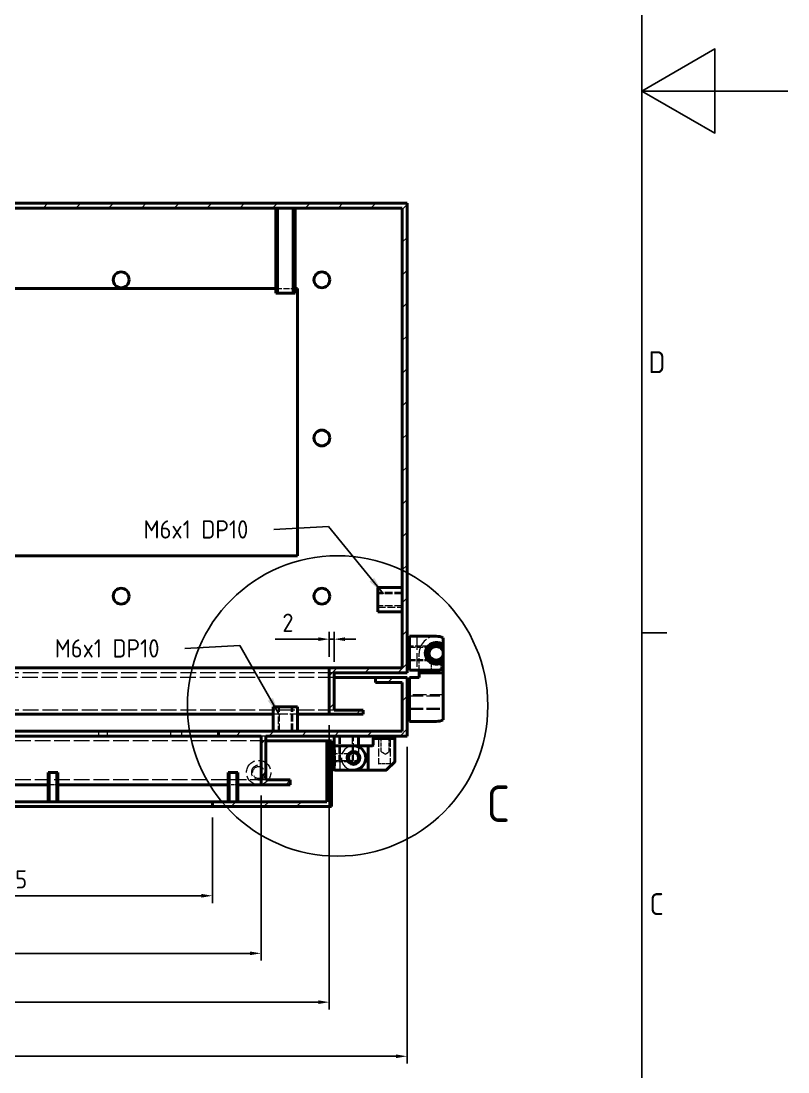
# Model space of a CAD drawing. Header units: millimetres. Extents: x 0 to 2523, y 0 to 1782.
# Drawn here: x 2207.8 to 2523, y 487.8 to 919.8 of the extents above; entities that cross this region are included whole.
import ezdxf

# ---------------------------------------------------------------- set-up
doc = ezdxf.new("R2010")
doc.units = ezdxf.units.MM
doc.header["$LTSCALE"] = 3
doc.linetypes.add('DASHED', pattern=[0.2067, 0.1654, -0.0413])
doc.layers.get('0').update_dxf_attribs({"color": 3, "lineweight": 25})
for name, color, linetype, lineweight in [('가려진 것(ISO)', 2, 'DASHED', 18), ('가시적인 것(ISO)', 3, 'Continuous', 40), ('가시적인 좁은 것(ISO)', 3, 'Continuous', 35), ('경계(ISO)', 7, 'Continuous', 25), ('기호(ISO)', 5, 'Continuous', 25), ('상세 경계(JIS)', 7, 'Continuous', 25), ('치수(ISO)', 2, 'Continuous', 25), ('해치(ISO)', 7, 'Continuous', 18)]:
    doc.layers.add(name, color=color, linetype=linetype, lineweight=lineweight)
doc.styles.add('문자 텍스트_M2B', font='isocp.shx')
doc.styles.add('부품번호텍스트_PSTEK_POSCO', font='isocp.shx')
doc.styles.add('치수 텍스트_PSTEK_POSCO', font='isocp.shx')
doc.dimstyles.new('치수_PSTEK_POSCO', dxfattribs={"dimscale": 3, "dimtxt": 2.5, "dimasz": 1.5, "dimexe": 1, "dimexo": 1.5, "dimgap": 1, "dimtad": 1, "dimrnd": 1e-08, "dimdsep": 46, "dimtxsty": '치수 텍스트_PSTEK_POSCO', "dimcen": 0.09, "dimdle": 10, "dimclrd": 7, "dimclre": 7, "dimclrt": 2, "dimadec": 1, "dimazin": 2, "dimtfac": 1, "dimtmove": 0, "dimatfit": 3, "dimfxl": 0, "dimtolj": 1, "dimlwd": -1, "dimlwe": -1, "dimarcsym": 0})
doc.dimstyles.new('치수_PSTEK_POSCO$7', dxfattribs={"dimscale": 3, "dimtxt": 2.5, "dimasz": 2.5, "dimexe": 1, "dimexo": 1.5, "dimgap": 1, "dimtad": 1, "dimrnd": 1e-08, "dimdsep": 46, "dimtxsty": '치수 텍스트_PSTEK_POSCO', "dimcen": 0.09, "dimdle": 10, "dimclrd": 7, "dimclre": 7, "dimclrt": 2, "dimadec": 1, "dimazin": 2, "dimtfac": 1, "dimtmove": 0, "dimatfit": 3, "dimfxl": 0, "dimtolj": 1, "dimlwd": -1, "dimlwe": -1, "dimarcsym": 0})

# ---------------------------------------------------------------- blocks, each defined once
blk = doc.blocks.new('경계 Default Border')
at = {"layer": '경계(ISO)'}
blk.add_line((821, 222.75), (824.4, 222.75), dxfattribs=at)
at = {"layer": '경계(ISO)', "flags": 128}
for points in [[(20, 20), (20, 574), (821, 574), (821, 20), (20, 20)], [(841, 297), (821, 297), (831, 302.77), (831, 291.23), (821, 297)]]:
    blk.add_lwpolyline(points, dxfattribs=at)
at = {"layer": '경계(ISO)', "color": 2, "char_height": 3, "attachment_point": 7, "style": '문자 텍스트_M2B'}
for s, insert in [('D', (821.88, 258.35)), ('C', (822.04, 184.1))]:
    blk.add_mtext(s, dxfattribs=dict(at, insert=insert))
blk = doc.blocks.new('*D29')
at = {"layer": 'Defpoints', "color": 0, "transparency": 16777216}
for p in [(2334.46, 665.69), (2334.46, 653.88), (2336.46, 651.88)]:
    blk.add_point(p, dxfattribs=at)
at = {"layer": '치수(ISO)', "color": 7, "transparency": 16777216}
for p, q in [((2329.96, 665.69), (2312.2, 665.69)), ((2334.46, 658.38), (2334.46, 668.69)), ((2336.46, 665.69), (2334.46, 665.69)), ((2336.46, 656.38), (2336.46, 668.69)), ((2340.96, 665.69), (2345.46, 665.69))]:
    blk.add_line(p, q, dxfattribs=at)
for points in [[(2329.96, 666.44), (2329.96, 664.94), (2334.46, 665.69)], [(2340.96, 666.44), (2340.96, 664.94), (2336.46, 665.69)]]:
    blk.add_solid(points, dxfattribs=at)
at = {"layer": '치수(ISO)', "color": 2, "transparency": 16777216, "insert": (2315.2, 672.44), "char_height": 7.5, "attachment_point": 4, "style": '치수 텍스트_PSTEK_POSCO'}
blk.add_mtext('\\A1;2', dxfattribs=at)
blk = doc.blocks.new('*D46')
at = {"layer": 'Defpoints', "color": 0, "transparency": 16777216}
for p in [(2081.46, 596.88), (2286.46, 596.88), (2081.46, 560.22)]:
    blk.add_point(p, dxfattribs=at)
at = {"layer": '치수(ISO)', "color": 7, "transparency": 16777216}
for p, q in [((2081.46, 592.38), (2081.46, 557.22)), ((2286.46, 592.38), (2286.46, 557.22)), ((2281.96, 560.22), (2085.96, 560.22))]:
    blk.add_line(p, q, dxfattribs=at)
for points in [[(2085.96, 560.97), (2085.96, 559.47), (2081.46, 560.22)], [(2281.96, 560.97), (2281.96, 559.47), (2286.46, 560.22)]]:
    blk.add_solid(points, dxfattribs=at)
at = {"layer": '치수(ISO)', "color": 2, "transparency": 16777216, "insert": (2196.21, 566.97), "char_height": 7.5, "attachment_point": 4, "style": '치수 텍스트_PSTEK_POSCO'}
blk.add_mtext('\\A1;205', dxfattribs=at)
blk = doc.blocks.new('*D47')
at = {"layer": 'Defpoints', "color": 0, "transparency": 16777216}
for p in [(2012.46, 605.88), (2306.46, 605.88), (2306.46, 536.55)]:
    blk.add_point(p, dxfattribs=at)
at = {"layer": '치수(ISO)', "color": 7, "transparency": 16777216}
for p, q in [((2012.46, 601.38), (2012.46, 533.55)), ((2306.46, 601.38), (2306.46, 533.55)), ((2016.96, 536.55), (2301.96, 536.55))]:
    blk.add_line(p, q, dxfattribs=at)
for points in [[(2016.96, 537.3), (2016.96, 535.8), (2012.46, 536.55)], [(2301.96, 537.3), (2301.96, 535.8), (2306.46, 536.55)]]:
    blk.add_solid(points, dxfattribs=at)
at = {"layer": '치수(ISO)', "color": 2, "transparency": 16777216, "insert": (2152.23, 543.3), "char_height": 7.5, "attachment_point": 4, "style": '치수 텍스트_PSTEK_POSCO'}
blk.add_mtext('\\A1;294', dxfattribs=at)
blk = doc.blocks.new('*D48')
at = {"layer": 'Defpoints', "color": 0, "transparency": 16777216}
for p in [(1996.46, 636.48), (2334.46, 634.88), (1996.46, 516.48)]:
    blk.add_point(p, dxfattribs=at)
at = {"layer": '치수(ISO)', "color": 7, "transparency": 16777216}
for p, q in [((1996.46, 631.98), (1996.46, 513.48)), ((2334.46, 630.38), (2334.46, 513.48)), ((2329.96, 516.48), (2000.96, 516.48))]:
    blk.add_line(p, q, dxfattribs=at)
for points in [[(2000.96, 517.23), (2000.96, 515.73), (1996.46, 516.48)], [(2329.96, 517.23), (2329.96, 515.73), (2334.46, 516.48)]]:
    blk.add_solid(points, dxfattribs=at)
at = {"layer": '치수(ISO)', "color": 2, "transparency": 16777216, "insert": (2153.82, 523.23), "char_height": 7.5, "attachment_point": 4, "style": '치수 텍스트_PSTEK_POSCO'}
blk.add_mtext('\\A1;338', dxfattribs=at)
blk = doc.blocks.new('*D52')
at = {"layer": 'Defpoints', "color": 0, "transparency": 16777216}
for p in [(1966.46, 625.88), (2366.46, 625.88), (2366.46, 494.24)]:
    blk.add_point(p, dxfattribs=at)
at = {"layer": '치수(ISO)', "color": 7, "transparency": 16777216}
for p, q in [((1966.46, 621.38), (1966.46, 491.24)), ((2366.46, 621.38), (2366.46, 491.24)), ((1970.96, 494.24), (2361.96, 494.24))]:
    blk.add_line(p, q, dxfattribs=at)
for points in [[(1970.96, 494.99), (1970.96, 493.49), (1966.46, 494.24)], [(2361.96, 494.99), (2361.96, 493.49), (2366.46, 494.24)]]:
    blk.add_solid(points, dxfattribs=at)
at = {"layer": '치수(ISO)', "color": 2, "transparency": 16777216, "insert": (2155.03, 500.99), "char_height": 7.5, "attachment_point": 4, "style": '치수 텍스트_PSTEK_POSCO'}
blk.add_mtext('\\A1;400', dxfattribs=at)
blk = doc.blocks.new('2dDetail1')
at = {"layer": '상세 경계(JIS)'}
blk.add_circle((779.3, 212.75), 20.58, dxfattribs=at)
at = {"layer": '상세 경계(JIS)', "insert": (799.7, 196.85), "char_height": 5, "attachment_point": 7, "style": '부품번호텍스트_PSTEK_POSCO'}
blk.add_mtext('C', dxfattribs=at)

msp = doc.modelspace()

# ---------------------------------------------------------------- hatches: boundary and pattern name
at = {"layer": '해치(ISO)'}
h = msp.add_hatch(dxfattribs=at)
h.set_pattern_fill('ANSI31', color=256, scale=76.2, style=0)
h.set_pattern_definition([(45, (0, 0), (-6.735192, 6.735192), [])])
h.paths.add_polyline_path([(2288.9629, 627.8788), (2288.9629, 625.8788), (2306.4629, 625.8788), (2306.4629, 605.8788), (2318.4629, 605.8788), (2318.4629, 607.8788), (2308.4629, 607.8788), (2308.4629, 625.8788), (2366.4629, 625.8788), (2366.4629, 649.8788), (2353.4629, 649.8788), (2353.4629, 647.8788), (2364.4629, 647.8788), (2364.4629, 627.8788)])
h.paths.add_polyline_path([(2000.4629, 607.8788), (2000.4629, 605.8788), (2012.4629, 605.8788), (2012.4629, 625.8788), (2078.9629, 625.8788), (2078.9629, 627.8788), (1968.4629, 627.8788), (1968.4629, 647.8788), (1979.4629, 647.8788), (1979.4629, 649.8788), (1966.4629, 649.8788), (1966.4629, 625.8788), (2010.4629, 625.8788), (2010.4629, 607.8788)])
h.paths.add_polyline_path([(1998.4629, 621.8788), (1998.4629, 623.8788), (1983.4629, 623.8788), (1983.4629, 596.8788), (2029.8255, 596.8788), (2030.6429, 596.8788), (2032.9629, 596.8788), (2032.9629, 597.6847), (2032.9629, 598.8788), (2031.7129, 598.8788), (2029.7129, 598.8788), (1985.4629, 598.8788), (1985.4629, 621.8788)])
h.paths.add_polyline_path([(2333.4629, 598.8788), (2286.4629, 598.8788), (2286.4629, 596.8788), (2335.4629, 596.8788), (2335.4629, 623.8788), (2333.4629, 623.8788)])
h.paths.add_polyline_path([(2081.4629, 598.8788), (2060.2129, 598.8788), (2058.2129, 598.8788), (2056.9629, 598.8788), (2056.9629, 597.6847), (2056.9629, 596.8788), (2059.2829, 596.8788), (2060.1004, 596.8788), (2081.4629, 596.8788)])
h.paths.add_polyline_path([(2366.4629, 844.8788), (1966.4629, 844.8788), (1966.4629, 651.8788), (1996.4629, 651.8788), (1996.4629, 636.4788), (1984.4629, 636.4788), (1984.4629, 634.8788), (1998.4629, 634.8788), (1998.4629, 653.8788), (1968.4629, 653.8788), (1968.4629, 842.8788), (2364.4629, 842.8788), (2364.4629, 653.8788), (2334.4629, 653.8788), (2334.4629, 634.8788), (2348.4629, 634.8788), (2348.4629, 636.4788), (2336.4629, 636.4788), (2336.4629, 651.8788), (2366.4629, 651.8788)])

# ---------------------------------------------------------------- linework, layer by layer
at = {"layer": '가려진 것(ISO)', "ltscale": 5.079091}
msp.add_line((2312.4629, 809.8788), (2320.4629, 809.8788), dxfattribs=at)
at = {"layer": '가려진 것(ISO)', "ltscale": 6.348889}
for p, q in [((2364.4629, 684.8788), (2354.4629, 684.8788)), ((2364.4629, 684.3373), (2354.4629, 684.3373)), ((2364.4629, 679.4203), (2354.4629, 679.4203)), ((2354.4629, 678.8788), (2364.4629, 678.8788)), ((2313.4629, 637.8788), (2313.4629, 627.8788)), ((2314.0044, 627.8788), (2314.0044, 637.8788)), ((2318.9214, 627.8788), (2318.9214, 637.8788)), ((2319.4629, 627.8788), (2319.4629, 637.8788)), ((2321.4629, 634.8788), (2311.4629, 634.8788)), ((2338.4629, 625.8788), (2338.4629, 615.8788)), ((2339.0044, 625.8788), (2339.0044, 615.8788)), ((2343.9214, 625.8788), (2343.9214, 615.8788)), ((2344.4629, 615.8788), (2344.4629, 625.8788))]:
    msp.add_line(p, q, dxfattribs=at)
at = {"layer": '가려진 것(ISO)', "ltscale": 11.288502}
msp.add_line((2370.4629, 666.8788), (2370.4629, 652.8788), dxfattribs=at)
at = {"layer": '가려진 것(ISO)', "ltscale": 0.634799}
for p, q in [((2367.4629, 662.6288), (2366.4629, 662.6288)), ((2367.4629, 657.1288), (2366.4629, 657.1288)), ((2366.4629, 642.6288), (2367.4629, 642.6288)), ((2366.4629, 637.1288), (2367.4629, 637.1288)), ((2355.3629, 624.8788), (2355.3629, 625.8788)), ((2359.5629, 624.8788), (2359.5629, 625.8788)), ((2336.4629, 618.9788), (2335.4629, 618.9788)), ((2336.4629, 614.7788), (2335.4629, 614.7788))]:
    msp.add_line(p, q, dxfattribs=at)
at = {"layer": '가려진 것(ISO)', "ltscale": 5.001317}
for p, q in [((2375.3404, 662.8118), (2367.4629, 662.8118)), ((2367.4629, 662.3788), (2375.3404, 662.3788)), ((2367.4629, 657.3788), (2375.3404, 657.3788)), ((2367.4629, 656.9458), (2375.3404, 656.9458))]:
    msp.add_line(p, q, dxfattribs=at)
at = {"layer": '가려진 것(ISO)', "ltscale": 1.024639}
for p, q in [((2375.3404, 662.8118), (2375.3404, 662.3788)), ((2375.3404, 657.3788), (2375.3404, 656.9458))]:
    msp.add_line(p, q, dxfattribs=at)
at = {"layer": '가려진 것(ISO)', "ltscale": 4.444192}
msp.add_line((2371.4629, 652.8788), (2371.4629, 659.8788), dxfattribs=at)
at = {"layer": '가려진 것(ISO)', "ltscale": 2.244838}
msp.add_line((2376.4629, 652.8788), (2376.4629, 656.4147), dxfattribs=at)
at = {"layer": '가려진 것(ISO)', "ltscale": 2.059577}
msp.add_line((2380.4629, 653.1705), (2380.4629, 656.4147), dxfattribs=at)
at = {"layer": '가려진 것(ISO)', "ltscale": 13.0844}
msp.add_line((2336.4629, 649.8788), (1979.4629, 649.8788), dxfattribs=at)
at = {"layer": '가려진 것(ISO)', "ltscale": 13.05473}
for p, q in [((2336.4629, 651.8788), (1996.4629, 651.8788)), ((2336.4629, 636.4788), (1996.4629, 636.4788))]:
    msp.add_line(p, q, dxfattribs=at)
at = {"layer": '가려진 것(ISO)', "ltscale": 11.194751}
for p, q in [((2381.3467, 642.8118), (2367.4629, 642.8118)), ((2367.4629, 642.3788), (2381.3467, 642.3788)), ((2367.4629, 637.3788), (2381.3467, 637.3788)), ((2367.4629, 636.9458), (2381.3467, 636.9458))]:
    msp.add_line(p, q, dxfattribs=at)
at = {"layer": '가려진 것(ISO)', "ltscale": 1.269698}
for p, q in [((2239.7129, 627.8788), (2239.7129, 625.8788)), ((2243.2129, 627.8788), (2243.2129, 625.8788)), ((2269.2129, 627.8788), (2269.2129, 625.8788)), ((2273.7129, 627.8788), (2273.7129, 625.8788)), ((2308.4629, 625.8788), (2306.4629, 625.8788)), ((2333.4629, 619.1288), (2335.4629, 619.1288)), ((2333.4629, 614.6288), (2335.4629, 614.6288))]:
    msp.add_line(p, q, dxfattribs=at)
at = {"layer": '가려진 것(ISO)', "ltscale": 12.988315}
for p, q in [((2308.4629, 623.8788), (2010.4629, 623.8788)), ((2308.4629, 607.8788), (2010.4629, 607.8788))]:
    msp.add_line(p, q, dxfattribs=at)
at = {"layer": '가려진 것(ISO)', "ltscale": 6.412379}
for p, q in [((2354.6629, 624.6788), (2354.6629, 614.5788)), ((2359.4629, 624.6788), (2359.4629, 614.5788))]:
    msp.add_line(p, q, dxfattribs=at)
at = {"layer": '가려진 것(ISO)', "ltscale": 3.293022}
for p, q in [((2355.8129, 619.4919), (2355.8129, 624.6788)), ((2359.1129, 619.4919), (2359.1129, 624.6788))]:
    msp.add_line(p, q, dxfattribs=at)
at = {"layer": '가려진 것(ISO)', "ltscale": 0.06339}
for p, q in [((2336.6629, 620.3788), (2336.7629, 620.3788)), ((2336.6629, 613.3788), (2336.7629, 613.3788))]:
    msp.add_line(p, q, dxfattribs=at)
at = {"layer": '가려진 것(ISO)', "ltscale": 3.575683}
for p, q in [((2342.295, 618.5288), (2336.6629, 618.5288)), ((2342.295, 615.2288), (2336.6629, 615.2288))]:
    msp.add_line(p, q, dxfattribs=at)
at = {"layer": '가려진 것(ISO)', "ltscale": 0.952248}
for p, q in [((2336.7629, 617.6788), (2336.7629, 619.1788)), ((2336.7629, 615.3788), (2336.7629, 616.8788))]:
    msp.add_line(p, q, dxfattribs=at)
at = {"layer": '가려진 것(ISO)', "ltscale": 0.12688}
for p, q in [((2336.9629, 619.1788), (2336.7629, 619.1788)), ((2336.9629, 619.1468), (2336.7629, 619.1468)), ((2336.9629, 619.0511), (2336.7629, 619.0511)), ((2336.9629, 619.0192), (2336.7629, 619.0192)), ((2336.9629, 618.9873), (2336.7629, 618.9873)), ((2336.9629, 618.9553), (2336.7629, 618.9553)), ((2336.9629, 618.9234), (2336.7629, 618.9234)), ((2336.9629, 618.8915), (2336.7629, 618.8915)), ((2336.9629, 618.8277), (2336.7629, 618.8277)), ((2336.9629, 618.7958), (2336.7629, 618.7958)), ((2336.9629, 618.7639), (2336.7629, 618.7639)), ((2336.9629, 618.7319), (2336.7629, 618.7319)), ((2336.9629, 618.7), (2336.7629, 618.7)), ((2336.9629, 618.6681), (2336.7629, 618.6681)), ((2336.9629, 618.6362), (2336.7629, 618.6362)), ((2336.9629, 618.6043), (2336.7629, 618.6043)), ((2336.9629, 618.5724), (2336.7629, 618.5724)), ((2336.9629, 618.5405), (2336.7629, 618.5405)), ((2336.9629, 618.5085), (2336.7629, 618.5085)), ((2336.9629, 618.4766), (2336.7629, 618.4766)), ((2336.9629, 618.4447), (2336.7629, 618.4447)), ((2336.9629, 618.4128), (2336.7629, 618.4128)), ((2336.9629, 618.3809), (2336.7629, 618.3809)), ((2336.9629, 618.349), (2336.7629, 618.349)), ((2336.9629, 618.3171), (2336.7629, 618.3171)), ((2336.9629, 618.2851), (2336.7629, 618.2851)), ((2336.9629, 618.2532), (2336.7629, 618.2532)), ((2336.9629, 618.2213), (2336.7629, 618.2213)), ((2336.9629, 618.1575), (2336.7629, 618.1575)), ((2336.9629, 618.1256), (2336.7629, 618.1256)), ((2336.9629, 618.0936), (2336.7629, 618.0936)), ((2336.9629, 618.0617), (2336.7629, 618.0617)), ((2336.9629, 618.0298), (2336.7629, 618.0298)), ((2336.9629, 617.966), (2336.7629, 617.966)), ((2336.9629, 617.9341), (2336.7629, 617.9341)), ((2336.9629, 617.9022), (2336.7629, 617.9022)), ((2336.9629, 617.8702), (2336.7629, 617.8702)), ((2336.9629, 617.8383), (2336.7629, 617.8383)), ((2336.9629, 617.8064), (2336.7629, 617.8064)), ((2336.9629, 617.7107), (2336.7629, 617.7107)), ((2336.9629, 617.6788), (2336.7629, 617.6788)), ((2336.9629, 616.8788), (2336.7629, 616.8788)), ((2336.9629, 616.8468), (2336.7629, 616.8468)), ((2336.9629, 616.783), (2336.7629, 616.783)), ((2336.9629, 616.7511), (2336.7629, 616.7511)), ((2336.9629, 616.6873), (2336.7629, 616.6873)), ((2336.9629, 616.6553), (2336.7629, 616.6553)), ((2336.9629, 616.6234), (2336.7629, 616.6234)), ((2336.9629, 616.5915), (2336.7629, 616.5915)), ((2336.9629, 616.5277), (2336.7629, 616.5277)), ((2336.9629, 616.4958), (2336.7629, 616.4958)), ((2336.9629, 616.4), (2336.7629, 616.4)), ((2336.9629, 616.3681), (2336.7629, 616.3681)), ((2336.9629, 616.3043), (2336.7629, 616.3043)), ((2336.9629, 616.2724), (2336.7629, 616.2724)), ((2336.9629, 616.2405), (2336.7629, 616.2405)), ((2336.9629, 616.2085), (2336.7629, 616.2085)), ((2336.9629, 616.1447), (2336.7629, 616.1447)), ((2336.9629, 616.1128), (2336.7629, 616.1128)), ((2336.9629, 616.0809), (2336.7629, 616.0809)), ((2336.9629, 616.049), (2336.7629, 616.049)), ((2336.9629, 616.0171), (2336.7629, 616.0171)), ((2336.9629, 615.9851), (2336.7629, 615.9851)), ((2336.9629, 615.9532), (2336.7629, 615.9532)), ((2336.9629, 615.9213), (2336.7629, 615.9213)), ((2336.9629, 615.8894), (2336.7629, 615.8894)), ((2336.9629, 615.8575), (2336.7629, 615.8575)), ((2336.9629, 615.8256), (2336.7629, 615.8256)), ((2336.9629, 615.7617), (2336.7629, 615.7617)), ((2336.9629, 615.7298), (2336.7629, 615.7298)), ((2336.9629, 615.666), (2336.7629, 615.666)), ((2336.9629, 615.6341), (2336.7629, 615.6341)), ((2336.9629, 615.6022), (2336.7629, 615.6022)), ((2336.9629, 615.5702), (2336.7629, 615.5702)), ((2336.9629, 615.5064), (2336.7629, 615.5064)), ((2336.9629, 615.4745), (2336.7629, 615.4745)), ((2336.9629, 615.4107), (2336.7629, 615.4107)), ((2336.9629, 615.3788), (2336.7629, 615.3788))]:
    msp.add_line(p, q, dxfattribs=at)
at = {"layer": '가려진 것(ISO)', "ltscale": 4.190233}
msp.add_line((2336.9629, 620.1788), (2336.9629, 613.5788), dxfattribs=at)
at = {"layer": '가려진 것(ISO)', "ltscale": 6.094929}
msp.add_line((2338.9629, 612.0788), (2338.9629, 621.6788), dxfattribs=at)
at = {"layer": '가려진 것(ISO)', "ltscale": 2.070601}
msp.add_line((2346.4629, 621.8788), (2346.4629, 618.6173), dxfattribs=at)
at = {"layer": '가려진 것(ISO)', "ltscale": 1.689572}
msp.add_line((2346.4629, 618.5401), (2346.4629, 615.8788), dxfattribs=at)
at = {"layer": '가려진 것(ISO)', "ltscale": 1.150204}
for q in [(2355.9099, 619.3205), (2359.016, 619.3205)]:
    msp.add_line((2357.4629, 618.3873), q, dxfattribs=at)
at = {"layer": '가려진 것(ISO)', "ltscale": 5.333708}
msp.add_line((2336.4629, 615.8788), (2342.0089, 615.8788), dxfattribs=at)
at = {"layer": '가려진 것(ISO)', "ltscale": 4.604525}
msp.add_line((2342.0629, 615.8788), (2346.4629, 615.8788), dxfattribs=at)
at = {"layer": '가려진 것(ISO)', "ltscale": 2.793455}
msp.add_line((2359.2629, 614.3788), (2354.8629, 614.3788), dxfattribs=at)
at = {"layer": '가려진 것(ISO)', "ltscale": 2.539495}
for p, q in [((2222.9629, 605.8788), (2218.9629, 605.8788)), ((2296.9629, 605.8788), (2292.9629, 605.8788))]:
    msp.add_line(p, q, dxfattribs=at)
at = {"layer": '가려진 것(ISO)', "ltscale": 12.665669}
for centre, radius in [((2378.4629, 659.8788), 2.5), ((2305.4629, 610.8788), 5)]:
    msp.add_circle(centre, radius, dxfattribs=at)
at = {"layer": '가려진 것(ISO)', "ltscale": 12.45542}
msp.add_circle((2305.4629, 610.8788), 2.4585, dxfattribs=at)
at = {"layer": '가려진 것(ISO)', "ltscale": 6.980978}
msp.add_arc((2378.4629, 659.8788), 7, 90, 180, dxfattribs=at)
at = {"layer": '가려진 것(ISO)', "ltscale": 0.199359}
for centre, start, end in [((2354.4629, 624.6788), 0, 90), ((2355.6129, 624.6788), 0, 90), ((2359.3129, 624.6788), 90, 180), ((2359.6629, 624.6788), 90, 180), ((2336.6629, 620.5788), 180, 270), ((2336.6629, 618.7288), 180, 270), ((2336.7629, 620.1788), 0, 90), ((2338.7629, 621.6788), 0, 90), ((2336.6629, 615.0288), 90, 180), ((2336.7629, 613.5788), 270, 0), ((2354.8629, 614.5788), 180, 270), ((2359.2629, 614.5788), 270, 0), ((2336.6629, 613.1788), 90, 180), ((2338.7629, 612.0788), 270, 0)]:
    msp.add_arc(centre, 0.2, start, end, dxfattribs=at)
at = {"layer": '가려진 것(ISO)', "ltscale": 12.665669}
msp.add_arc((2344.4629, 616.8788), 5, 90, 270, dxfattribs=at)
at = {"layer": '가려진 것(ISO)', "ltscale": 0.02835}
msp.add_arc((2342.295, 618.7288), 0.2, 292.291883, 305.128991, dxfattribs=at)
at = {"layer": '가려진 것(ISO)', "ltscale": 0.130657}
for centre, start, end in [((2356.0129, 619.4919), 180, 239), ((2358.9129, 619.4919), 301, 0)]:
    msp.add_arc(centre, 0.2, start, end, dxfattribs=at)
at = {"layer": '가려진 것(ISO)', "ltscale": 11.399102}
msp.add_arc((2305.4629, 610.8788), 3, 100, 10, dxfattribs=at)
at = {"layer": '가려진 것(ISO)', "ltscale": 0.028494}
msp.add_arc((2342.295, 615.0288), 0.2, 54.872991, 67.775298, dxfattribs=at)
at = {"layer": '가려진 것(ISO)', "ltscale": 0.359422}
msp.add_open_spline([(2342.1566, 618.1839), (2342.094, 618.0732), (2342.0299, 617.9409), (2341.9752, 617.7917)], degree=3, dxfattribs=at)
at = {"layer": '가려진 것(ISO)', "ltscale": 0.0493}
msp.add_open_spline([(2342.295, 618.5288), (2342.3164, 618.5288), (2342.3381, 618.5323), (2342.3626, 618.5405), (2342.3667, 618.542), (2342.3709, 618.5437)], degree=3, knots=[0, 0, 0, 0, 0.00642098807, 0.00642098807, 0.00775299373, 0.00775299373, 0.00775299373, 0.00775299373], dxfattribs=at)
at = {"layer": '가려진 것(ISO)'}
msp.add_open_spline([(2342.41, 618.5652), (2342.4101, 618.5652), (2342.4101, 618.5652), (2342.4101, 618.5652)], degree=3, dxfattribs=at)
at = {"layer": '가려진 것(ISO)', "ltscale": 0.041513}
msp.add_open_spline([(2342.4101, 618.5652), (2342.4188, 618.5713), (2342.4271, 618.5782), (2342.4369, 618.5878), (2342.439, 618.5899), (2342.4422, 618.5933), (2342.4432, 618.5945), (2342.4446, 618.5961), (2342.445, 618.5965), (2342.4456, 618.5971), (2342.4457, 618.5973), (2342.4461, 618.5977), (2342.4462, 618.5978), (2342.4464, 618.5981), (2342.4465, 618.5982), (2342.4469, 618.5986), (2342.4469, 618.5986), (2342.447, 618.5988), (2342.447, 618.5988), (2342.4471, 618.5988), (2342.4471, 618.5989), (2342.4471, 618.5989), (2342.4471, 618.5989), (2342.4471, 618.5989)], degree=3, knots=[0, 0, 0, 0, 0.00320525663, 0.00320525663, 0.00411320261, 0.00411320261, 0.00458526925, 0.00458526925, 0.00476264109, 0.00476264109, 0.00484290345, 0.00484290345, 0.00492400842, 0.00492400842, 0.00500500783, 0.00500500783, 0.00533243333, 0.00533243333, 0.00565204822, 0.00565204822, 0.00630511605, 0.00630511605, 0.00654785653, 0.00654785653, 0.00654785653, 0.00654785653], dxfattribs=at)
at = {"layer": '가려진 것(ISO)', "ltscale": 0.03418}
msp.add_open_spline([(2341.8281, 616.5958), (2341.83, 616.5781), (2341.8321, 616.5606), (2341.8343, 616.5431)], degree=3, dxfattribs=at)
at = {"layer": '가려진 것(ISO)', "ltscale": 0.049151}
msp.add_open_spline([(2342.3706, 615.2139), (2342.3505, 615.2221), (2342.3287, 615.2271), (2342.303, 615.2286), (2342.299, 615.2288), (2342.295, 615.2288)], degree=3, knots=[0, 0, 0, 0, 0.00652349054, 0.00652349054, 0.00772823777, 0.00772823777, 0.00772823777, 0.00772823777], dxfattribs=at)
at = {"layer": '가려진 것(ISO)', "ltscale": 0.039993}
msp.add_open_spline([(2342.4471, 615.1587), (2342.4471, 615.1587), (2342.4471, 615.1587), (2342.447, 615.1587), (2342.447, 615.1587), (2342.4468, 615.1589), (2342.4468, 615.159), (2342.4466, 615.1592), (2342.4466, 615.1592), (2342.4464, 615.1594), (2342.4463, 615.1596), (2342.446, 615.1599), (2342.4458, 615.1601), (2342.4449, 615.1611), (2342.4442, 615.162), (2342.4404, 615.1662), (2342.4373, 615.1694), (2342.4266, 615.1797), (2342.4185, 615.1864), (2342.4101, 615.1923)], degree=3, knots=[0.04577294422, 0.04577294422, 0.04577294422, 0.04577294422, 0.0463265168, 0.0463265168, 0.04685754242, 0.04685754242, 0.04702603739, 0.04702603739, 0.04711051654, 0.04711051654, 0.04719599505, 0.04719599505, 0.04728133379, 0.04728133379, 0.04762550456, 0.04762550456, 0.048972834, 0.048972834, 0.05208123506, 0.05208123506, 0.05208123506, 0.05208123506], dxfattribs=at)
at = {"layer": '가시적인 것(ISO)'}
for p, q in [((2366.4629, 844.8788), (1966.4629, 844.8788)), ((1968.4629, 842.8788), (2364.4629, 842.8788)), ((2312.4629, 842.8788), (2312.4629, 807.8788)), ((2320.4629, 842.8788), (2320.4629, 807.8788)), ((2364.4629, 842.8788), (2364.4629, 653.8788)), ((2366.4629, 651.8788), (2366.4629, 844.8788)), ((2020.4629, 809.8788), (2312.4629, 809.8788)), ((2312.4629, 807.8788), (2320.4629, 807.8788)), ((2320.4629, 809.8788), (2321.4629, 809.8788)), ((2321.4629, 809.8788), (2321.4629, 699.8788)), ((2321.4629, 699.8788), (2011.4629, 699.8788)), ((2354.4629, 686.8788), (2354.4629, 676.8788)), ((2364.4629, 686.8788), (2354.4629, 686.8788)), ((2364.4629, 676.8788), (2354.4629, 676.8788)), ((2367.4629, 665.8788), (2366.4629, 665.8788)), ((2367.4629, 666.8788), (2378.4629, 666.8788)), ((2367.4629, 665.8788), (2367.4629, 666.8788)), ((2367.4629, 665.8788), (2367.4629, 653.8788)), ((2381.3467, 665.1404), (2381.3467, 663.3333)), ((2381.3467, 660.7059), (2381.3467, 659.0516)), ((2334.4629, 653.8788), (2031.0817, 653.8788)), ((2364.4629, 653.8788), (2334.4629, 653.8788)), ((2334.4629, 653.8788), (2334.4629, 634.8788)), ((2367.4629, 653.8788), (2366.4629, 653.8788)), ((2367.4629, 652.8788), (2367.4629, 653.8788)), ((2378.4629, 652.8788), (2367.4629, 652.8788)), ((2371.4629, 651.8788), (2371.4629, 652.8788)), ((2381.3467, 656.4242), (2381.3467, 654.6171)), ((2381.3467, 653.5003), (2381.3467, 651.8788)), ((2336.4629, 636.4788), (2336.4629, 651.8788)), ((2336.4629, 651.8788), (2366.4629, 651.8788)), ((2353.4629, 649.8788), (2336.4629, 649.8788)), ((2366.4629, 649.8788), (2353.4629, 649.8788)), ((2353.4629, 649.8788), (2353.4629, 647.8788)), ((2366.4629, 625.8788), (2366.4629, 649.8788)), ((2371.4629, 649.8788), (2367.4629, 649.8788)), ((2367.4629, 649.8788), (2367.4629, 632.8788)), ((2381.3467, 651.8788), (2371.4629, 651.8788)), ((2371.4629, 650.8788), (2371.4629, 651.8788)), ((2371.4629, 650.8788), (2371.4629, 649.8788)), ((2381.3467, 650.8788), (2381.3467, 651.8788)), ((2381.3467, 650.8788), (2381.3467, 633.6172)), ((2353.4629, 647.8788), (2364.4629, 647.8788)), ((2364.4629, 647.8788), (2364.4629, 627.8788)), ((2366.4629, 645.8788), (2367.4629, 645.8788)), ((2321.4629, 637.8788), (2311.4629, 637.8788)), ((2311.4629, 627.8788), (2311.4629, 637.8788)), ((2321.4629, 627.8788), (2321.4629, 637.8788)), ((2348.4629, 636.4788), (2336.4629, 636.4788)), ((2348.4629, 634.8788), (2348.4629, 636.4788)), ((2311.4629, 634.8788), (2058.4629, 634.8788)), ((2334.4629, 634.8788), (2321.4629, 634.8788)), ((2334.4629, 634.8788), (2348.4629, 634.8788)), ((2366.4629, 633.8788), (2367.4629, 633.8788)), ((2367.4629, 631.8788), (2367.4629, 632.8788)), ((2378.4629, 631.8788), (2367.4629, 631.8788)), ((2078.9629, 627.8788), (2288.9629, 627.8788)), ((2288.9629, 627.8788), (2288.9629, 625.8788)), ((2364.4629, 627.8788), (2288.9629, 627.8788)), ((2288.9629, 625.8788), (2078.9629, 625.8788)), ((2288.9629, 625.8788), (2306.4629, 625.8788)), ((2306.4629, 625.8788), (2306.4629, 605.8788)), ((2308.4629, 625.8788), (2366.4629, 625.8788)), ((2308.4629, 607.8788), (2308.4629, 625.8788)), ((2333.4629, 623.8788), (2308.4629, 623.8788)), ((2335.4629, 623.8788), (2333.4629, 623.8788)), ((2333.4629, 623.8788), (2333.4629, 598.8788)), ((2335.4629, 596.8788), (2335.4629, 623.8788)), ((2336.4629, 625.8788), (2336.4629, 621.6788)), ((2346.4629, 625.8788), (2346.4629, 621.8788)), ((2352.4629, 624.6788), (2352.4629, 622.0788)), ((2353.4629, 624.8788), (2352.6629, 624.8788)), ((2353.4629, 624.8788), (2353.4629, 625.8788)), ((2361.4629, 624.8788), (2353.4629, 624.8788)), ((2361.4629, 624.8788), (2361.4629, 625.8788)), ((2361.4629, 624.6788), (2361.4629, 615.4616)), ((2336.4629, 620.8788), (2335.4629, 620.8788)), ((2336.4629, 620.8788), (2336.4629, 621.6788)), ((2336.4629, 620.8788), (2336.4629, 612.8788)), ((2336.6629, 621.8788), (2344.4629, 621.8788)), ((2350.2629, 621.8788), (2344.4629, 621.8788)), ((2346.4629, 618.6173), (2346.4629, 618.5401)), ((2350.6629, 621.8788), (2350.2629, 621.8788)), ((2350.4629, 621.6788), (2350.4629, 613.4616)), ((2352.2629, 621.8788), (2350.6629, 621.8788)), ((2342.0089, 615.8788), (2342.0629, 615.8788)), ((2350.4629, 612.0788), (2350.4629, 613.4616)), ((2361.4044, 615.3202), (2358.0215, 611.9373)), ((2222.9629, 610.8788), (2218.9629, 610.8788)), ((2218.9629, 598.8788), (2218.9629, 610.8788)), ((2222.9629, 598.8788), (2222.9629, 610.8788)), ((2296.9629, 610.8788), (2292.9629, 610.8788)), ((2292.9629, 598.8788), (2292.9629, 610.8788)), ((2296.9629, 598.8788), (2296.9629, 610.8788)), ((2336.4629, 612.8788), (2335.4629, 612.8788)), ((2336.4629, 612.0788), (2336.4629, 612.8788)), ((2344.4629, 611.8788), (2336.6629, 611.8788)), ((2344.4629, 611.8788), (2350.2629, 611.8788)), ((2350.2629, 611.8788), (2350.6629, 611.8788)), ((2357.8801, 611.8788), (2350.6629, 611.8788)), ((2218.9629, 605.8788), (2148.9629, 605.8788)), ((2292.9629, 605.8788), (2222.9629, 605.8788)), ((2306.4629, 605.8788), (2296.9629, 605.8788)), ((2306.4629, 605.8788), (2318.4629, 605.8788)), ((2318.4629, 607.8788), (2308.4629, 607.8788)), ((2318.4629, 605.8788), (2318.4629, 607.8788)), ((2081.4629, 598.8788), (2286.4629, 598.8788)), ((2286.4629, 596.8788), (2081.4629, 596.8788)), ((2333.4629, 598.8788), (2286.4629, 598.8788)), ((2286.4629, 598.8788), (2286.4629, 596.8788)), ((2286.4629, 596.8788), (2335.4629, 596.8788))]:
    msp.add_line(p, q, dxfattribs=at)
for centre, radius in [((2248.9629, 813.3788), 3.25), ((2331.4629, 813.3788), 3.25), ((2331.4629, 748.3788), 3.25), ((2248.9629, 683.3788), 3.25), ((2331.4629, 683.3788), 3.25), ((2344.4629, 616.8788), 2.65), ((2344.4629, 616.8788), 2.6), ((2344.4629, 616.8788), 2.1)]:
    msp.add_circle(centre, radius, dxfattribs=at)
for centre, radius, start, end in [((2378.4629, 659.8788), 7, 65.671893, 90), ((2378.4629, 659.8788), 4.5, 50.146347, 309.853653), ((2378.4629, 659.8788), 4, 43.86848, 316.13152), ((2378.4629, 659.8788), 3, 16.003827, 343.996173), ((2378.4629, 659.8788), 7, 270, 294.328107), ((2378.4629, 638.8788), 7, 270, 294.328107), ((2352.2629, 622.0788), 0.2, 270, 0), ((2352.6629, 624.6788), 0.2, 90, 180), ((2361.2629, 624.6788), 0.2, 0, 90), ((2336.6629, 621.6788), 0.2, 90, 180), ((2344.4629, 616.8788), 5, 270, 90), ((2350.6629, 621.6788), 0.2, 90, 180), ((2361.2629, 615.4616), 0.2, 315, 0), ((2336.6629, 612.0788), 0.2, 180, 270), ((2350.6629, 612.0788), 0.2, 180, 270), ((2357.8801, 612.0788), 0.2, 270, 315)]:
    msp.add_arc(centre, radius, start, end, dxfattribs=at)
for points, knots in [([(2381.3467, 666.2572), (2381.3467, 666.2446), (2381.3467, 666.2258), (2381.3467, 666.1225), (2381.3467, 666.0301), (2381.3467, 665.8372), (2381.3467, 665.7025), (2381.3467, 665.4481), (2381.3467, 665.2814), (2381.3467, 665.1404)], [0, 0, 0, 0, 0.036818252, 0.036818252, 0.075542818, 0.075542818, 0.114765832, 0.114765832, 0.157079627, 0.157079627, 0.157079627, 0.157079627]), ([(2381.3467, 654.6171), (2381.3467, 654.4761), (2381.3467, 654.3094), (2381.3467, 654.055), (2381.3467, 653.9203), (2381.3467, 653.7274), (2381.3467, 653.6351), (2381.3467, 653.5318), (2381.3467, 653.5129), (2381.3467, 653.5003)], [-0.157077021, -0.157077021, -0.157077021, -0.157077021, -0.114765832, -0.114765832, -0.075542818, -0.075542818, -0.036818252, -0.036818252, 0, 0, 0, 0]), ([(2381.3467, 633.6172), (2381.3467, 633.4761), (2381.3467, 633.3094), (2381.3467, 633.055), (2381.3467, 632.9203), (2381.3467, 632.7274), (2381.3467, 632.6351), (2381.3467, 632.5318), (2381.3467, 632.5129), (2381.3467, 632.5003)], [-0.157083342, -0.157083342, -0.157083342, -0.157083342, -0.114765832, -0.114765832, -0.075542818, -0.075542818, -0.036818252, -0.036818252, 0, 0, 0, 0]), ([(2342.4355, 618.5852), (2342.4179, 618.5643), (2342.3804, 618.5194), (2342.2842, 618.3894), (2342.225, 618.303), (2342.0929, 618.0731), (2342.0178, 617.9175), (2341.9568, 617.7399)], [0, 0, 0, 0, 0.05351917, 0.05351917, 0.107427384, 0.107427384, 0.172783913, 0.172783913, 0.172783913, 0.172783913]), ([(2341.8284, 617.1645), (2341.8204, 617.0909), (2341.8154, 617.0158), (2341.8105, 616.8076), (2341.8178, 616.6724), (2341.8343, 616.5431)], [0, 0, 0, 0, 0.0225601295, 0.0225601295, 0.062516854, 0.062516854, 0.062516854, 0.062516854]), ([(2342.4011, 615.214), (2342.4179, 615.1933), (2342.4307, 615.178), (2342.442, 615.1646), (2342.4445, 615.1616), (2342.4465, 615.1593), (2342.4468, 615.1589), (2342.447, 615.1587), (2342.4471, 615.1587), (2342.4471, 615.1587)], [0, 0, 0, 0, 0.0269944178, 0.0269944178, 0.0397526939, 0.0397526939, 0.0445337675, 0.0445337675, 0.0457729442, 0.0457729442, 0.0457729442, 0.0457729442])]:
    msp.add_open_spline(points, degree=3, knots=knots, dxfattribs=at)
for points, weights in [([(2381.3467, 663.3333), (2381.3467, 662.972), (2381.3467, 662.6508)], [1, 1.00323977507, 1]), ([(2381.3467, 662.6508), (2381.3467, 661.5394), (2381.3467, 660.7059)], [1, 1.04098801695, 1]), ([(2381.3467, 659.0516), (2381.3467, 658.2181), (2381.3467, 657.1067)], [1, 1.04098801695, 1]), ([(2381.3467, 657.1067), (2381.3467, 656.7855), (2381.3467, 656.4242)], [1, 1.00323977509, 1])]:
    msp.add_rational_spline(points, weights, degree=2, dxfattribs=at)
for points in [[(2342.446, 618.5976), (2342.4413, 618.5921), (2342.4249, 618.5731), (2342.3988, 618.5407)], [(2342.2949, 615.3549), (2342.3525, 615.273), (2342.4009, 615.2138), (2342.4265, 615.1831)], [(2342.4011, 615.214), (2342.4258, 615.1834), (2342.4415, 615.1652), (2342.446, 615.1599)]]:
    msp.add_open_spline(points, degree=3, dxfattribs=at)
at = {"layer": '가시적인 좁은 것(ISO)'}
for p, q in [((2313.2069, 842.8788), (2313.2069, 807.8788)), ((2319.7189, 807.8788), (2319.7189, 842.8788)), ((2219.3809, 610.8788), (2219.3809, 598.8788)), ((2222.5449, 598.8788), (2222.5449, 610.8788)), ((2293.3809, 610.8788), (2293.3809, 598.8788)), ((2296.5449, 598.8788), (2296.5449, 610.8788))]:
    msp.add_line(p, q, dxfattribs=at)

# ---------------------------------------------------------------- block references
at = {"xscale": 3, "yscale": 3, "zscale": 3}
msp.add_blockref('경계 Default Border', (0, 0), dxfattribs=at)
at = {"layer": '상세 경계(JIS)', "xscale": 3, "yscale": 3, "zscale": 3}
msp.add_blockref('2dDetail1', (0, 0), dxfattribs=at)

# ---------------------------------------------------------------- texts
at = {"layer": '기호(ISO)', "color": 2, "char_height": 7.5, "width": 50.515047, "attachment_point": 4, "line_spacing_factor": 0.4375, "style": '치수 텍스트_PSTEK_POSCO'}
for insert in [(2258.1894, 710.7968), (2221.6804, 661.8955)]:
    msp.add_mtext('{M6x1 DP10}', dxfattribs=dict(at, insert=insert))

# ---------------------------------------------------------------- dimensions: what is measured, and where the dimension line sits
at = {"layer": '치수(ISO)', "color": 7}
for base, p1, p2, override, picture, middle in [((2334.4629, 665.6939), (2336.4629, 651.8788), (2334.4629, 653.8788), {"dimdec": 2, "dimtp": 0, "dimtm": 0, "dimtdec": 2, "dimtofl": 1, "dimatfit": 1}, '*D29', (2317.0181, 665.6939)), ((1996.4629, 516.4788), (2334.4629, 634.8788), (1996.4629, 636.4788), {"dimdec": 2, "dimtp": 0, "dimtm": 0, "dimtdec": 2, "dimtofl": 0, "dimatfit": 1}, '*D48', (2160.571, 516.4788)), ((2366.4629, 494.2352), (1966.4629, 625.8788), (2366.4629, 625.8788), {"dimdec": 2, "dimtp": 0, "dimtm": 0, "dimtdec": 2, "dimtofl": 0, "dimatfit": 1}, '*D52', (2162.1619, 494.2352)), ((2306.4629, 536.5534), (2012.4629, 605.8788), (2306.4629, 605.8788), {"dimdec": 2, "dimtp": 0, "dimtm": 0, "dimtdec": 2, "dimtofl": 0, "dimatfit": 1}, '*D47', (2159.4629, 536.5534)), ((2081.4629, 560.2222), (2286.4629, 596.8788), (2081.4629, 596.8788), {"dimdec": 2, "dimtp": 0, "dimtm": 0, "dimtdec": 2, "dimtofl": 0, "dimatfit": 1}, '*D46', (2203.2129, 560.2222))]:
    dim = msp.add_linear_dim(base=base, p1=p1, p2=p2, angle=180, dimstyle='치수_PSTEK_POSCO', override=override, dxfattribs=at)
    dim.commit()
    dim.dimension.update_dxf_attribs({"geometry": picture, "text_midpoint": middle, "dimtype": 160})

# ---------------------------------------------------------------- leaders
at = {"layer": '기호(ISO)', "color": 7, "annotation_type": 0, "has_hookline": 1, "hookline_direction": 1, "text_width": 42.7559}
for points in [[(2356.7229, 684.3373), (2334.2071, 712.0557), (2311.7044, 710.7968)], [(2314.0044, 634.4222), (2297.6982, 663.1545), (2275.1955, 661.8955)]]:
    msp.add_leader(points, dimstyle='치수_PSTEK_POSCO$7', override={"dimtad": 0}, dxfattribs=at)

doc.saveas('drawing.dxf')
